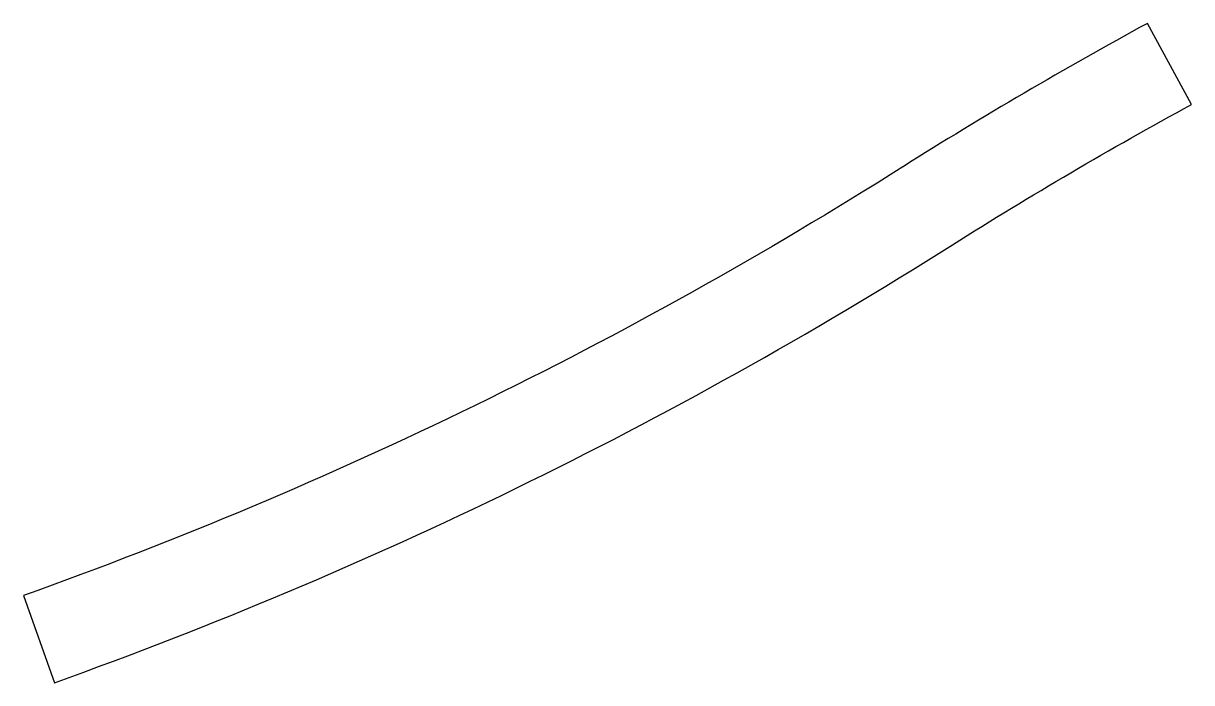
# Model space of a CAD drawing. Extents: x 0 to 25.3, y 0 to 14.3.
import ezdxf

# ---------------------------------------------------------------- set-up
doc = ezdxf.new("R2010")
doc.units = 0
doc.layers.get('0').update_dxf_attribs({"linetype": 'CONTINUOUS'})

msp = doc.modelspace()

# ---------------------------------------------------------------- linework, layer by layer
msp.add_lwpolyline([(19.03, 11.174, -0.055313), (0, 1.887), (0.674, 0.003, 0.055313), (20.1, 9.484, -0.015962), (25.274, 12.522), (24.317, 14.278, 0.015968), (19.031, 11.174)], format="xyb", close=True)

doc.saveas('drawing.dxf')
